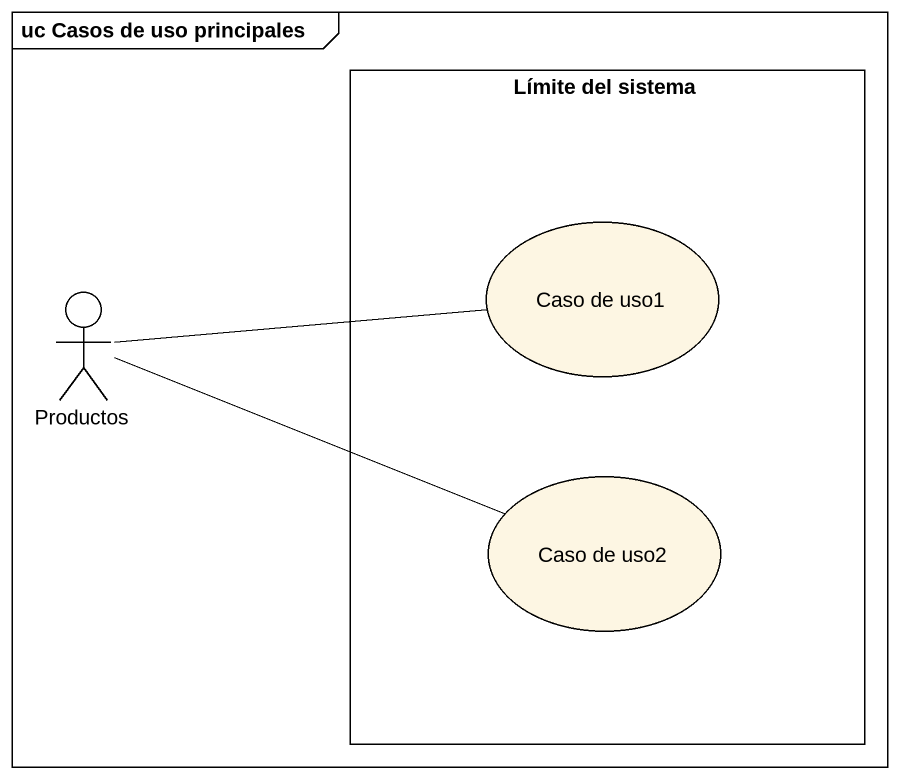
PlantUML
@startuml
mainframe uc Casos de uso principales
rectangle "Límite del sistema" as Límite_del_sistema {
  usecase "Caso de uso1" as Caso_de_uso1
  usecase "Caso de uso2" as Caso_de_uso2
}
actor Productos
Productos -right- Caso_de_uso1
Productos -right- Caso_de_uso2
@enduml
